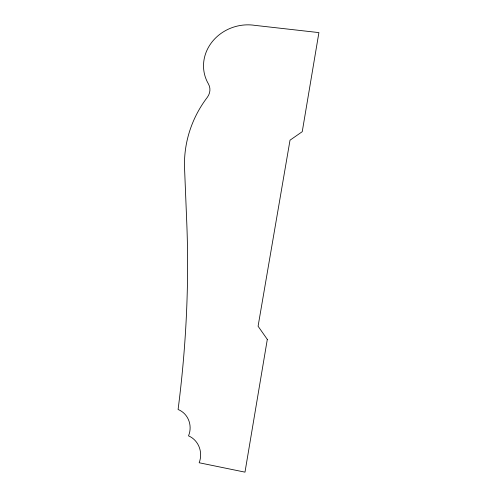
<?xml version="1.0" encoding="UTF-8"?>
<svg xmlns="http://www.w3.org/2000/svg" width="497" height="497" viewBox="0 0 497 497"><rect width="100%" height="100%" fill="white"/><g stroke="black" fill="none" stroke-linecap="round" stroke-linejoin="round"><path stroke-width="0.75" d="M267.311 339.395L244.984 472.15L199.167 462.757A20.613 19.426 -86.8 0 0 188.518 435.857A19.837 18.805 -82.6 0 0 178.088 409.497A1137.726 779.29 -56 0 0 186.773 222.904L184.648 170.415A120.081 113.478 -5.1 0 1 207.268 97.387A13.723 12.593 -20.8 0 0 208.367 83.813A42.754 38.977 -14.6 0 1 212.157 41.81A42.754 38.977 -14.6 0 1 254.843 25.359L318.912 32.603L302.244 131.686L290.018 140.191L258.086 326.231L267.311 339.395"/></g></svg>
